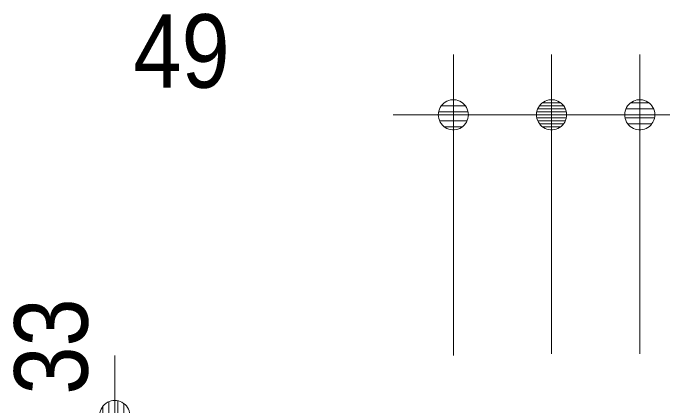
# Model space of a CAD drawing. Units: millimetres, scale not verified. Extents: x -6062 to 6062, y -3045 to 3045.
# Drawn here: x -392.1 to -64.5, y 354.8 to 550.7 of the extents above; entities that cross this region are included whole.
import ezdxf
from ezdxf.enums import TextEntityAlignment as Align

# ---------------------------------------------------------------- set-up
doc = ezdxf.new("R2010")
doc.units = ezdxf.units.MM
doc.header["$LTSCALE"] = 20
doc.layers.add('0-1_0', color=7, linetype='Continuous', lineweight=9)
doc.layers.add('0-2_2寸法-2', color=7, linetype='Continuous', lineweight=9)
doc.styles.add('ＭＳ Ｐゴシック', font='')
doc.styles.get('ＭＳ Ｐゴシック').set_extended_font_data('MS PGothic')

# ---------------------------------------------------------------- blocks, each defined once
blk = doc.blocks.new('_Dot')
at = {"layer": '0-1_0'}
for p, q in [((7.99, 6), (-7.99, 6)), ((-10, 0), (-20, 0)), ((9.78, 2), (-9.78, 2)), ((9.16, -3.98), (-9.16, -3.98)), ((6, -7.98), (-6, -7.98))]:
    blk.add_line(p, q, dxfattribs=at)
for points in [[(10, 0), (9.92, 1.25), (9.69, 2.49), (9.3, 3.68), (8.76, 4.82), (8.09, 5.88), (7.29, 6.85), (6.37, 7.71), (5.36, 8.44), (4.26, 9.05), (3.09, 9.51), (1.87, 9.82), (0.63, 9.98), (-0.63, 9.98), (-1.87, 9.82), (-3.09, 9.51), (-4.26, 9.05), (-5.36, 8.44), (-6.37, 7.71), (-7.29, 6.85), (-8.09, 5.88), (-8.76, 4.82), (-9.3, 3.68), (-9.69, 2.49), (-9.92, 1.25), (-10, 0), (0, 0)], [(-10, 0), (-9.92, -1.25), (-9.69, -2.49), (-9.3, -3.68), (-8.76, -4.82), (-8.09, -5.88), (-7.29, -6.85), (-6.37, -7.71), (-5.36, -8.44), (-4.26, -9.05), (-3.09, -9.51), (-1.87, -9.82), (-0.63, -9.98), (0.63, -9.98), (1.87, -9.82), (3.09, -9.51), (4.26, -9.05), (5.36, -8.44), (6.37, -7.71), (7.29, -6.85), (8.09, -5.88), (8.76, -4.82), (9.3, -3.68), (9.69, -2.49), (9.92, -1.25), (10, 0), (0, 0)]]:
    blk.add_lwpolyline(points, close=True, dxfattribs=at)

msp = doc.modelspace()

# ---------------------------------------------------------------- linework, layer by layer
at = {"layer": '0-2_2寸法-2'}
for p, q in [((-172.5, 380), (-172.5, 530)), ((-123.5, 380.8), (-123.5, 530)), ((-123.5, 380.8), (-123.5, 530)), ((-79.5, 380.8), (-79.5, 530)), ((-187.51, 500), (-202.51, 500)), ((-123.5, 500), (-172.5, 500)), ((-138.51, 500), (-153.51, 500)), ((-123.5, 500), (-79.5, 500)), ((-108.49, 500), (-93.49, 500)), ((-341.39, 365.01), (-341.39, 380.01))]:
    msp.add_line(p, q, dxfattribs=at)

# ---------------------------------------------------------------- block references
at = {"layer": '0-2_2寸法-2', "xscale": 0.7503418, "yscale": 0.7503418}
for p in [(-172.5, 500), (-123.5, 500)]:
    msp.add_blockref('_Dot', p, dxfattribs=at)
for p, rotation in [((-123.5, 500), 180), ((-79.5, 500), 180), ((-341.39, 350), 270)]:
    msp.add_blockref('_Dot', p, dxfattribs=dict(at, rotation=rotation))

# ---------------------------------------------------------------- texts
at = {"layer": '0-2_2寸法-2', "style": 'ＭＳ Ｐゴシック', "width": 0.9}
msp.add_text('49', height=36.66, dxfattribs=at).set_placement((-332.06, 502.48), align=Align.BOTTOM_LEFT)
msp.add_text('33', height=36.66, rotation=90, dxfattribs=at).set_placement((-343.87, 360.41), align=Align.BOTTOM_LEFT)

doc.saveas('drawing.dxf')
